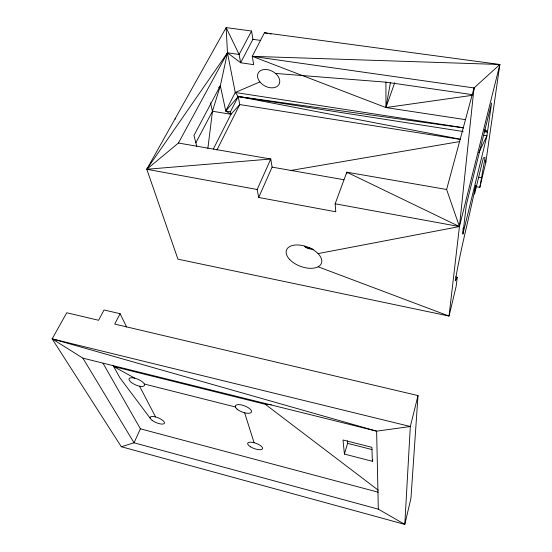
<?xml version="1.0" encoding="UTF-8"?>
<svg xmlns="http://www.w3.org/2000/svg" width="552" height="552" viewBox="0 0 552 552"><rect width="100%" height="100%" fill="white"/><g stroke="black" fill="none" stroke-linecap="round" stroke-linejoin="round"><path stroke-width="0.83" d="M275.489 73.43L385.938 82.158L385.938 107.564L465.212 119.618M462.914 233.986L466.309 204.964L491.584 103.058L486.926 135.833L462.914 233.986L463.169 228.004M120.101 313.695L114.747 324.079L418.016 395.577L410.943 498.325L404.802 524.4L121.309 446.727L52.15 338.859L66.757 312.763L98.587 320.27L104.045 309.969L120.101 313.695L126.587 327.019M318.111 266.788L449.031 316.061L459.43 226.575L474.03 87.947L499.85 64.487L264.422 32.761L252.278 56.338L253.658 64.646L240.644 62.755L227.472 52.806L226.134 27.6L251.56 31.029L252.906 39.344L240.644 62.755L239.133 54.469L226.134 27.6L146.797 169.264L177.944 259.171L449.031 316.061L456.152 286.336L457.256 277.297L455.572 276.966M473.74 90.507L474.03 87.947L252.278 56.338L385.938 107.564L472.036 95.358M207.869 148.378L212.465 111.262L220.089 86.567M476.452 186.783L479.847 187.363L485.077 157.472L483.352 157.886L474.541 194.187L475.721 185.306C469.352 217.205 460.63 248.648 455.317 280.816L457.256 277.297M479.847 187.363L485.801 162.495L499.85 64.487L252.278 56.338M390.471 82.365L385.938 107.564L394.714 82.738M251.56 31.029L239.133 54.469L227.472 52.806L220.345 85.739L193.952 135.454L196.774 146.204M318.069 253.603L459.43 226.575L499.85 64.487L498.214 64.846M418.016 395.577L410.315 426.517L404.802 524.4L378.32 509.158L134.046 442.807L121.309 446.727M372.365 461.286L371.896 447.327L342.985 439.992L344.427 454.082L372.365 461.286L372.786 459.733M446.623 189.481L346.815 172.189L335.154 203.798L459.43 226.575L446.623 189.481L474.03 87.947M344.427 454.082L347.581 443.339L347.346 440.806M258.695 197.471L272.101 167.118L270.77 159.017L178.441 143.03L146.797 169.264L257.163 189.495L258.695 197.471L335.768 211.782L335.154 203.798M257.163 189.495L270.77 159.017L146.797 169.264L227.472 52.806L235.262 92.481L238.202 96.517L239.754 104.57L216.908 150.027M103.031 363.264L140.401 428.814L134.046 442.807L82.869 358.138L52.15 338.859L410.315 426.517L376.63 431.16L82.869 358.138M478.798 152.683L486.926 135.833L483.669 135.33M213.293 149.143L230.964 114.25L239.754 104.57L460.561 139.456M210.519 102.865L212.465 111.262L230.964 114.25L230.446 111.766L238.202 96.517L463.48 127.891M230.964 114.25L225.754 111.014L235.262 92.481L259.875 81.889M195.836 142.837L212.465 111.262M178.441 143.03L227.472 52.806M230.446 111.766L225.754 111.014L238.202 96.517L463.162 131.521M218.647 87.685L220.345 85.739L225.754 111.014M290.235 170.575L459.726 141.56M134.716 378.154L113.698 366.562L265.257 404.278L271.246 404.726M252.906 39.344L260.551 40.393M385.938 82.158L472.402 94.654M175.053 118.942L175.481 119.004M235.262 92.481L463.501 127.74M484.346 130.962L487.616 131.466L484.732 129.623M484.152 131.735L487.423 132.245M139.573 386.207L140.684 386.379A8.397 3.064 23.5 0 0 141.257 381.039A8.397 3.064 23.5 0 0 129.099 378.707A8.397 3.064 23.5 0 0 138.821 386.021L139.573 386.207L155.574 416.946M478.653 177.247L481.199 177.675M272.101 167.118L343.896 179.731M313.384 249.463L307.63 248.49L304.656 246.254M264.422 32.761L267.789 33.389M269.473 33.706L271.163 34.017M238.202 96.517L460.582 139.263M305.263 247.179L312.018 248.517M144.327 384.026L235.387 406.969M347.581 443.339L372.055 449.569M140.401 428.814L378.23 492.218M52.15 338.859L376.63 431.16L378.32 509.158M459.43 226.575L346.815 172.189L346.904 173.818M265.257 404.278L378.279 490.204M150.358 418.478L119.943 377.872L112.96 365.231M244.619 412.792L254.092 442.718M485.477 159.956L485.801 162.495M289.793 259.612A18.671 10.302 20.8 0 0 320.429 264.953A18.671 10.302 20.8 0 0 301.675 245.371A18.671 10.302 20.8 0 0 289.793 259.612M259.737 81.717A11.84 8.239 28.6 0 0 278.857 84.649A11.84 8.239 28.6 0 0 267.361 69.628A11.84 8.239 28.6 0 0 259.737 81.717M152.11 420.334A7.7 2.601 22.5 0 0 164.213 423.55A7.7 2.601 22.5 0 0 155.643 416.967A7.7 2.601 22.5 0 0 152.11 420.334M250.56 446.83A7.907 2.781 20.2 0 0 262.545 448.693A7.907 2.781 20.2 0 0 252.278 442.331A7.907 2.781 20.2 0 0 250.56 446.83M237.022 409.087A8.618 3.298 20.8 0 0 250.981 412.654A8.618 3.298 20.8 0 0 242.287 405.14A8.618 3.298 20.8 0 0 237.022 409.087"/></g></svg>
